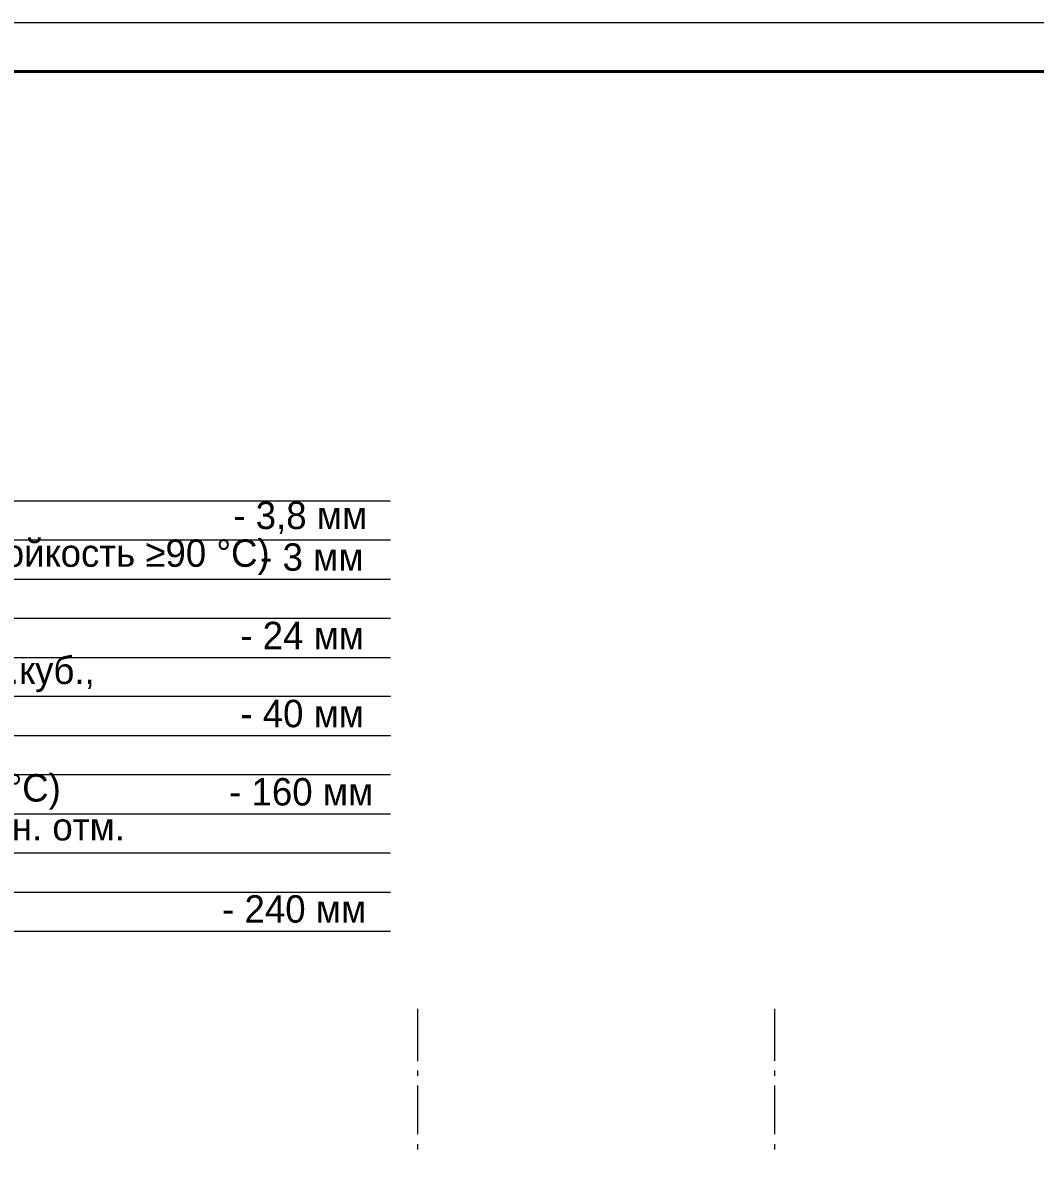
# Model space of a CAD drawing. Header units: millimetres. Extents: x -135211 to 49383, y -8033 to 228499.
# Drawn here: x -7641 to 2718, y 64487 to 76059 of the extents above; entities that cross this region are included whole.
import ezdxf

# ---------------------------------------------------------------- set-up
doc = ezdxf.new("R2010")
doc.units = ezdxf.units.MM
doc.layers.add('PDF _Геометрия', color=7, linetype='Continuous', true_color=0x1d1d1d)
doc.layers.add('PDF _Текст', color=7, linetype='Continuous')

msp = doc.modelspace()

# ---------------------------------------------------------------- linework, layer by layer
at = {"layer": 'PDF _Геометрия', "color": 7, "lineweight": 18}
msp.add_lwpolyline([(-133207.6, -8031.7), (-133207.6, 76058.7), (45076.6, 76058.7)], dxfattribs=at)
at = {"layer": 'PDF _Геометрия', "color": 7, "lineweight": 40}
msp.add_lwpolyline([(-131209.6, 75559.2), (44580.7, 75559.2), (44580.7, -7533.5), (-131209.6, -7533.5)], dxfattribs=at)
at = {"layer": 'PDF _Геометрия', "color": 7, "lineweight": 9}
for points in [[(-21378.2, 71169.3), (-3878.3, 71169.3)], [(-21378.2, 70771.4), (-3878.3, 70771.4)], [(-21378.2, 70369.2), (-3878.3, 70369.2)], [(-21378.2, 69971.3), (-3878.3, 69971.3)], [(-21378.2, 69569.1), (-3878.3, 69569.1)], [(-21378.2, 69171.2), (-3878.3, 69171.2)], [(-21378.2, 68769.1), (-3878.3, 68769.1)], [(-21378.2, 68371.1), (-3878.3, 68371.1)], [(-21378.2, 67969), (-3878.3, 67969)], [(-21378.2, 67571), (-3878.3, 67571)], [(-21378.2, 67168.9), (-3878.3, 67168.9)], [(-21378.2, 66771), (-3878.3, 66771)], [(-3597.5, 65441.6), (-3597.5, 65975)], [(52.5, 65441.9), (52.5, 65975.3)], [(-3597.5, 65289.3), (-3597.5, 65344.3)], [(52.5, 65289.5), (52.5, 65344.6)], [(-3597.5, 64692.4), (-3597.5, 65191.9)], [(52.5, 64692.7), (52.5, 65192.2)], [(-3597.5, 64535.7), (-3597.5, 64590.7)], [(52.5, 64536), (52.5, 64591)]]:
    msp.add_lwpolyline(points, dxfattribs=at)

# ---------------------------------------------------------------- texts
at = {"layer": 'PDF _Текст', "attachment_point": 4, "style": ''}
for s, insert, char_height in [('- 3,8 мм', (-5486.5, 70994.8), 280.26), ('Гидроизоляция 1-ый слой Унифлекс Вент ЭПВ  (масса 1 м.кв. ≥4 кг., теплостойкость ≥90 °С)', (-21276.5, 70592.6), 280.262), ('- 3 мм', (-5211.4, 70592.6), 280.26), ('- 24 мм', (-5414.6, 69792.6), 280.26), ('Минераловатный утеплитель Техноруф В Экстра или аналог (ρ=155-185 кг/м.куб.,', (-21276.5, 69394.6), 280.262), ('- 40 мм', (-5414.6, 68992.5), 280.26), ('(ρ=100-120 кг/м³, предел прочности на сжатие не менее 40 кПа, λ=0,041 Вт/м°С)', (-21276.5, 68192.4), 280.262), ('- 160 мм', (-5528.9, 68192.4), 280.26), ('Керамзитовый гравий фр. 10-20 мм., П25, М250                       - 30 мм - проектн. отм.', (-21276.5, 67794.5), 280.262), ('- 240 мм', (-5600.8, 66994.4), 280.26)]:
    msp.add_mtext(s, dxfattribs=dict(at, insert=insert, char_height=char_height))

doc.saveas('drawing.dxf')
